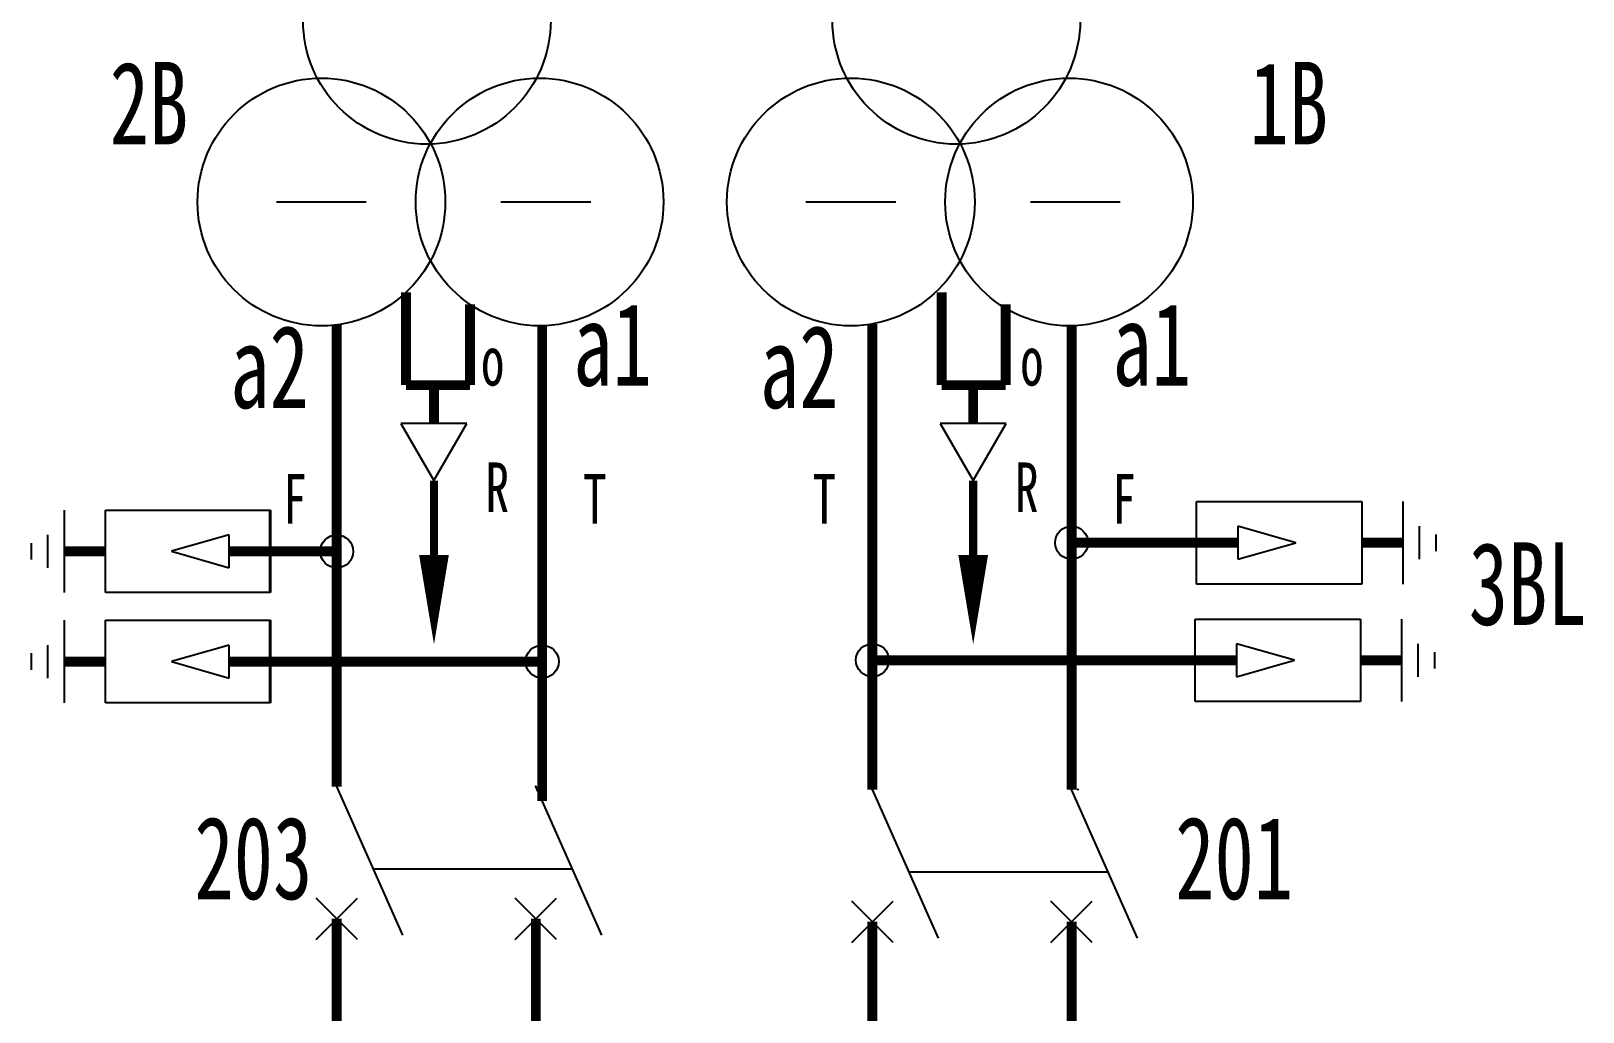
# Model space of a CAD drawing. Header units: millimetres. Extents: x 10667 to 23854, y -3427 to -2899.
# Drawn here: x 11851.3 to 11945.3, y -3101.1 to -3041.7 of the extents above; entities that cross this region are included whole.
import ezdxf

# ---------------------------------------------------------------- set-up
doc = ezdxf.new("R2010")
doc.units = ezdxf.units.MM
doc.header["$LTSCALE"] = 10
doc.linetypes.add('DASHED', pattern=[11, 5, 0.5, 5, 0.5])
for name, color, linetype in [('BLOCK', 3, 'Continuous'), ('设    备', 3, 'Continuous'), ('设备编号', 2, 'Continuous'), ('连 接 线', 1, 'Continuous')]:
    doc.layers.add(name, color=color, linetype=linetype)
doc.styles.add('HZ', font='SimSun.ttf', dxfattribs={"width": 0.7})

# ---------------------------------------------------------------- blocks, each defined once
blk = doc.blocks.new('$JT')
at = {"color": 3}
blk.add_lwpolyline([(0, 0, 1.8, 0, 0), (-0.001, 5.41, 0, 0, 0)], format="xyseb", dxfattribs=at)

msp = doc.modelspace()

# ---------------------------------------------------------------- linework, layer by layer
at = {"color": 3}
for centre in [(11875.248, -3041.034), (11907.306, -3041.034), (11868.859, -3052.034), (11882.073, -3052.034), (11900.917, -3052.034), (11914.131, -3052.034)]:
    msp.add_circle(centre, 7.5, dxfattribs=at)
at = {"layer": 'BLOCK'}
for p, q in [((11873.786, -3096.434), (11869.786, -3087.434)), ((11885.844, -3096.434), (11881.844, -3087.434)), ((11906.227, -3096.618), (11902.227, -3087.618)), ((11918.285, -3096.618), (11914.285, -3087.618)), ((11884.066, -3092.434), (11872.008, -3092.434)), ((11916.507, -3092.618), (11904.449, -3092.618)), ((11871.036, -3096.684), (11868.536, -3094.184)), ((11868.536, -3096.684), (11871.036, -3094.184)), ((11880.594, -3096.684), (11883.094, -3094.184)), ((11883.094, -3096.684), (11880.594, -3094.184)), ((11903.477, -3096.868), (11900.977, -3094.368)), ((11900.977, -3096.868), (11903.477, -3094.368)), ((11913.035, -3096.868), (11915.535, -3094.368)), ((11915.535, -3096.868), (11913.035, -3094.368))]:
    msp.add_line(p, q, dxfattribs=at)
for p in [(11869.786, -3087.434), (11881.844, -3087.434), (11902.227, -3087.618), (11914.668, -3087.618)]:
    msp.add_point(p, dxfattribs=at)
at = {"layer": '设    备', "color": 3}
for p, q in [((11853.277, -3070.686), (11853.277, -3075.686)), ((11855.777, -3070.686), (11865.777, -3070.686)), ((11855.777, -3075.686), (11855.777, -3070.686)), ((11865.718, -3070.686), (11865.718, -3075.686)), ((11865.777, -3070.686), (11865.777, -3075.686)), ((11921.856, -3070.169), (11931.856, -3070.169)), ((11921.856, -3075.169), (11921.856, -3070.169)), ((11931.856, -3070.169), (11931.856, -3075.169)), ((11934.356, -3075.169), (11934.356, -3070.169)), ((11927.856, -3072.669), (11924.356, -3071.669)), ((11924.356, -3071.669), (11924.356, -3073.669)), ((11935.356, -3073.669), (11935.356, -3071.669)), ((11851.277, -3072.686), (11851.277, -3073.686)), ((11852.277, -3072.186), (11852.277, -3074.186)), ((11863.277, -3072.186), (11859.777, -3073.186)), ((11863.277, -3074.186), (11863.277, -3072.186)), ((11924.356, -3073.669), (11927.856, -3072.669)), ((11936.356, -3073.169), (11936.356, -3072.169)), ((11859.777, -3073.186), (11863.277, -3074.186)), ((11865.777, -3075.686), (11855.777, -3075.686)), ((11931.856, -3075.169), (11921.856, -3075.169)), ((11853.277, -3077.363), (11853.277, -3082.363)), ((11855.777, -3077.363), (11865.777, -3077.363)), ((11855.777, -3082.363), (11855.777, -3077.363)), ((11865.718, -3077.363), (11865.718, -3082.363)), ((11865.777, -3077.363), (11865.777, -3082.363)), ((11921.774, -3077.287), (11931.774, -3077.287)), ((11921.774, -3082.287), (11921.774, -3077.287)), ((11931.774, -3077.287), (11931.774, -3082.287)), ((11934.274, -3082.287), (11934.274, -3077.287)), ((11851.277, -3079.363), (11851.277, -3080.363)), ((11852.277, -3078.863), (11852.277, -3080.863)), ((11863.277, -3078.863), (11859.777, -3079.863)), ((11863.277, -3080.863), (11863.277, -3078.863)), ((11927.774, -3079.787), (11924.274, -3078.787)), ((11924.274, -3078.787), (11924.274, -3080.787)), ((11935.274, -3080.787), (11935.274, -3078.787)), ((11936.274, -3080.287), (11936.274, -3079.287)), ((11859.777, -3079.863), (11863.277, -3080.863)), ((11924.274, -3080.787), (11927.774, -3079.787)), ((11931.774, -3082.287), (11921.774, -3082.287)), ((11865.777, -3082.363), (11855.777, -3082.363))]:
    msp.add_line(p, q, dxfattribs=at)
at = {"layer": '设    备', "color": 3, "const_width": 0.6}
for points in [[(11855.777, -3073.186), (11853.277, -3073.186)], [(11863.277, -3073.186), (11865.777, -3073.186)], [(11924.356, -3072.669), (11921.856, -3072.669)], [(11931.856, -3072.669), (11934.356, -3072.669)], [(11924.274, -3079.787), (11921.774, -3079.787)], [(11931.774, -3079.787), (11934.274, -3079.787)], [(11855.777, -3079.863), (11853.277, -3079.863)], [(11863.277, -3079.863), (11865.777, -3079.863)]]:
    msp.add_lwpolyline(points, dxfattribs=at)
at = {"layer": '连 接 线', "color": 3}
for p, q in [((11866.14, -3052.034), (11871.579, -3052.034)), ((11879.731, -3052.034), (11885.169, -3052.034)), ((11898.197, -3052.034), (11903.636, -3052.034)), ((11911.788, -3052.034), (11917.227, -3052.034)), ((11873.676, -3065.445), (11875.676, -3068.909)), ((11877.676, -3065.445), (11873.676, -3065.445)), ((11875.676, -3068.909), (11877.676, -3065.445)), ((11906.327, -3065.445), (11908.327, -3068.909)), ((11910.327, -3065.445), (11906.327, -3065.445)), ((11908.327, -3068.909), (11910.327, -3065.445))]:
    msp.add_line(p, q, dxfattribs=at)
at = {"layer": '连 接 线', "const_width": 0.6}
for points in [[(11873.984, -3057.511), (11873.984, -3063.125)], [(11906.418, -3057.511), (11906.418, -3063.125)], [(11877.859, -3058.238), (11877.859, -3063.125)], [(11910.293, -3058.238), (11910.293, -3063.125)], [(11869.786, -3059.477), (11869.786, -3070.629)], [(11882.227, -3059.533), (11882.227, -3068.629)], [(11902.227, -3059.419), (11902.227, -3068.629)], [(11914.285, -3059.533), (11914.285, -3087.618)], [(11873.984, -3063.125), (11877.859, -3063.125)], [(11875.676, -3063.125), (11875.676, -3065.445)], [(11906.418, -3063.125), (11910.293, -3063.125)], [(11908.327, -3063.125), (11908.327, -3065.445)], [(11869.786, -3068.629), (11869.786, -3087.434)], [(11882.227, -3068.629), (11882.227, -3088.297)], [(11902.227, -3068.629), (11902.227, -3087.618)], [(11914.285, -3069.183), (11914.285, -3070.591)], [(11865.786, -3073.191), (11869.786, -3073.191)], [(11914.285, -3072.665), (11921.847, -3072.665)], [(11902.227, -3079.782), (11921.765, -3079.782)], [(11865.777, -3079.863), (11882.227, -3079.863)], [(11869.786, -3095.434), (11869.786, -3126.281)], [(11881.844, -3095.434), (11881.844, -3126.281)], [(11902.227, -3095.618), (11902.227, -3126.281)], [(11914.285, -3095.618), (11914.285, -3126.281)]]:
    msp.add_lwpolyline(points, dxfattribs=at)
at = {"layer": '连 接 线', "color": 6, "linetype": 'DASHED', "ltscale": 0.5, "const_width": 0.5}
for points in [[(11875.676, -3068.909), (11875.676, -3073.909)], [(11908.327, -3068.909), (11908.327, -3073.909)]]:
    msp.add_lwpolyline(points, dxfattribs=at)
at = {"layer": '连 接 线', "color": 3}
for centre in [(11914.285, -3072.665), (11869.786, -3073.191), (11882.227, -3079.863), (11902.227, -3079.782)]:
    msp.add_circle(centre, 1, dxfattribs=at)

# ---------------------------------------------------------------- block references
at = {"layer": '连 接 线', "color": 3, "rotation": 180}
for p in [(11875.676, -3073.409), (11908.327, -3073.409)]:
    msp.add_blockref('$JT', p, dxfattribs=at)

# ---------------------------------------------------------------- texts
at = {"layer": '设备编号', "color": 6, "style": 'HZ', "width": 0.7}
for s, height, p in [('2B', 5, (11856.041, -3048.55)), ('1B', 5, (11925.061, -3048.55)), ('a1', 5, (11884.106, -3063.15)), ('a1', 5, (11916.757, -3063.15)), ('a2', 5, (11863.337, -3064.508)), ('a2', 5, (11895.409, -3064.508)), ('o', 3, (11878.515, -3063.15)), ('o', 3, (11911.167, -3063.15)), ('R', 3, (11878.798, -3070.806)), ('R', 3, (11910.855, -3070.806)), ('F', 3, (11866.54, -3071.504)), ('T', 3, (11884.7, -3071.504)), ('T', 3, (11898.598, -3071.504)), ('F', 3, (11916.757, -3071.504)), ('3BL', 5, (11938.337, -3077.644)), ('203', 5, (11861.168, -3094.252)), ('201', 5, (11920.559, -3094.252))]:
    msp.add_text(s, height=height, dxfattribs=at).set_placement(p)

doc.saveas('drawing.dxf')
